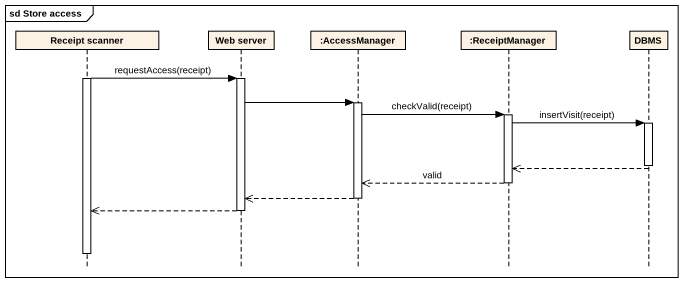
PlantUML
@startuml
mainframe sd Store access
hide footbox
participant "Receipt scanner" as Receipt_scanner
participant "Web server" as Web_server
participant ":AccessManager" as AccessManager
participant ":ReceiptManager" as ReceiptManager
participant DBMS

activate Receipt_scanner
Receipt_scanner -> Web_server : requestAccess(receipt)
activate Web_server
Web_server -> AccessManager
activate AccessManager
AccessManager -> ReceiptManager : checkValid(receipt)
activate ReceiptManager
ReceiptManager -> DBMS : insertVisit(receipt)
activate DBMS
deactivate DBMS
DBMS -->> ReceiptManager
ReceiptManager -->> AccessManager : valid
deactivate ReceiptManager
AccessManager -->> Web_server
deactivate AccessManager
Web_server -->> Receipt_scanner
deactivate Web_server
deactivate Receipt_scanner
@enduml
